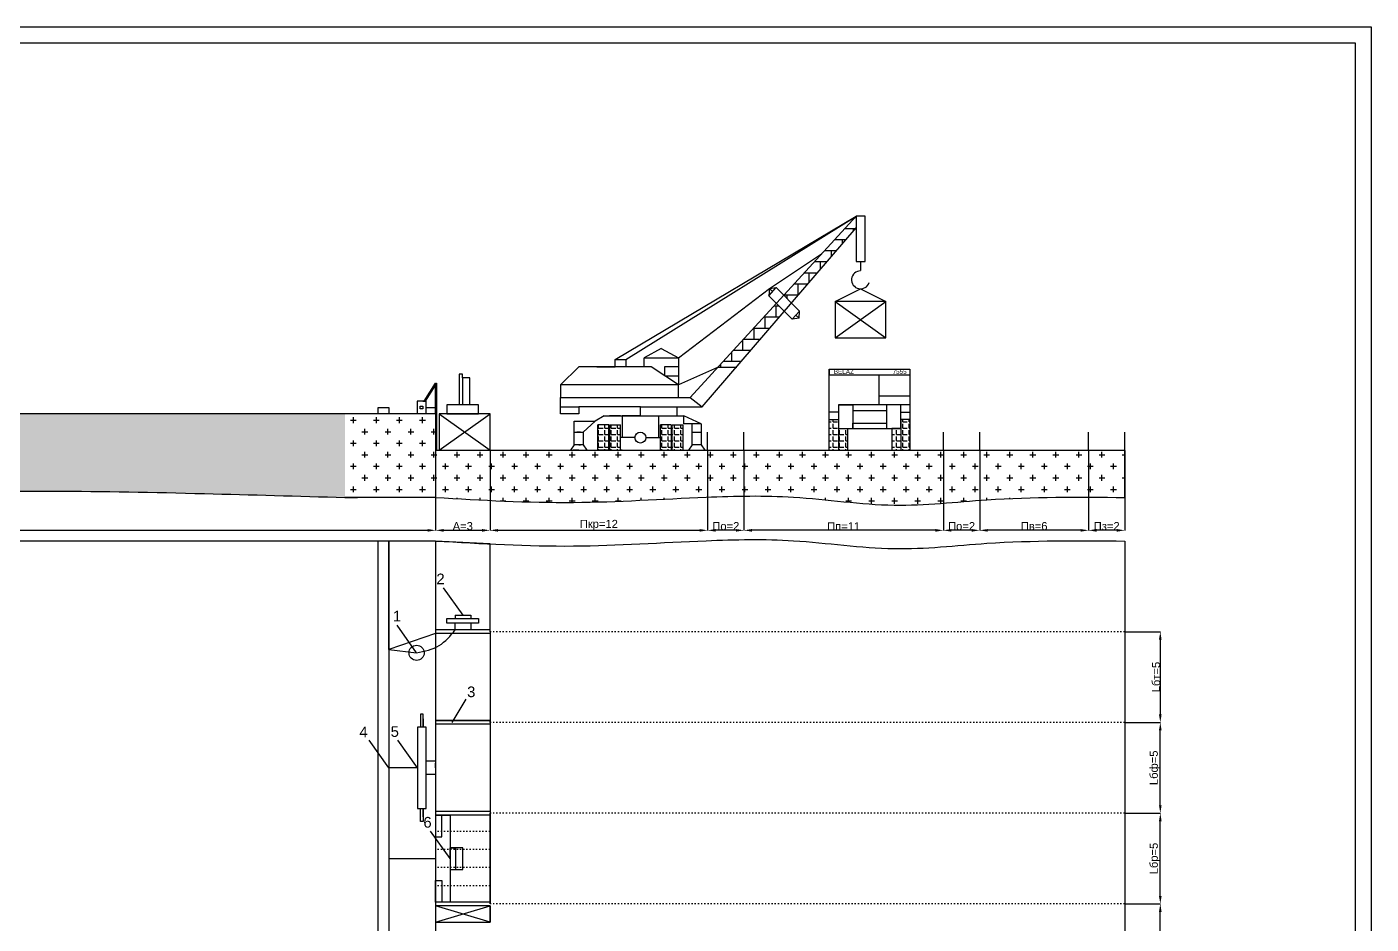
# Model space of a CAD drawing. Header units: millimetres. Extents: x -1735 to 23465, y 152 to 17972.
# Drawn here: x 10865 to 23465, y 9567 to 17972 of the extents above; entities that cross this region are included whole.
import ezdxf

# ---------------------------------------------------------------- set-up
doc = ezdxf.new("R2010")
doc.units = ezdxf.units.MM
doc.linetypes.add('ACAD_ISO03W100', pattern=[30, 12, -18])
doc.layers.add('Форматка', color=7, linetype='Continuous', lineweight=20)
doc.styles.get("Standard").update_dxf_attribs({"font": 'arial.ttf'})
doc.dimstyles.new('ISO-25', dxfattribs={"dimtxt": 75, "dimasz": 75, "dimexe": 1.25, "dimexo": 0.625, "dimtad": 1, "dimtxsty": 'Standard', "dimcen": 2.5, "dimadec": 0, "dimazin": 0, "dimtfac": 1, "dimtmove": 0, "dimatfit": 3, "dimfxl": 1, "dimarcsym": 0})
pattern_1 = [(0, (-15896.33, -28892.64), (107.95, 107.95), [53.975, -161.925]), (90, (-15869.34, -28919.63), (-107.95, 107.95), [53.975, -161.925])]
pattern_2 = [(0, (-15896.325, -28892.644), (0, 59.3725), [43.18, -16.1925]), (90, (-15896.325, -28892.644), (-59.3725, 4e-15), [43.18, -16.1925])]

# ---------------------------------------------------------------- blocks, each defined once
blk = doc.blocks.new('*D2')
at = {"color": 0, "lineweight": -2, "transparency": 16777216}
for p, q in [((21157, 12306), (21490, 12306)), ((21489, 12231), (21489, 11531)), ((21157, 11456), (21490, 11456))]:
    blk.add_line(p, q, dxfattribs=at)
at = {"color": 0, "transparency": 16777216}
for points in [[(21476, 12231), (21501, 12231), (21489, 12306)], [(21476, 11531), (21501, 11531), (21489, 11456)]]:
    blk.add_solid(points, dxfattribs=at)
at = {"layer": 'Defpoints', "color": 0, "transparency": 16777216}
for p in [(21156, 12306), (21156, 11456), (21489, 11456)]:
    blk.add_point(p, dxfattribs=at)
at = {"color": 0, "transparency": 16777216, "insert": (21449, 11881), "char_height": 75, "attachment_point": 5, "rotation": 90}
blk.add_mtext('Lбт=5', dxfattribs=at)
blk = doc.blocks.new('*D3')
at = {"color": 0, "lineweight": -2, "transparency": 16777216}
for p, q in [((21157, 11456), (21490, 11456)), ((21489, 10681), (21489, 11381)), ((21157, 10606), (21490, 10606))]:
    blk.add_line(p, q, dxfattribs=at)
at = {"color": 0, "transparency": 16777216}
for points in [[(21476, 11381), (21501, 11381), (21489, 11456)], [(21476, 10681), (21501, 10681), (21489, 10606)]]:
    blk.add_solid(points, dxfattribs=at)
at = {"layer": 'Defpoints', "color": 0, "transparency": 16777216}
for p in [(21156, 11456), (21489, 11456), (21156, 10606)]:
    blk.add_point(p, dxfattribs=at)
at = {"color": 0, "transparency": 16777216, "insert": (21439, 11031), "char_height": 75, "attachment_point": 5, "rotation": 90}
blk.add_mtext('Lбф=5', dxfattribs=at)
blk = doc.blocks.new('*D4')
at = {"color": 0, "lineweight": -2, "transparency": 16777216}
for p, q in [((21157, 10606), (21490, 10606)), ((21489, 9831), (21489, 10531)), ((21157, 9756), (21490, 9756))]:
    blk.add_line(p, q, dxfattribs=at)
at = {"color": 0, "transparency": 16777216}
for points in [[(21476, 10531), (21501, 10531), (21489, 10606)], [(21476, 9831), (21501, 9831), (21489, 9756)]]:
    blk.add_solid(points, dxfattribs=at)
at = {"layer": 'Defpoints', "color": 0, "transparency": 16777216}
for p in [(21156, 10606), (21489, 10606), (21156, 9756)]:
    blk.add_point(p, dxfattribs=at)
at = {"color": 0, "transparency": 16777216, "insert": (21439, 10181), "char_height": 75, "attachment_point": 5, "rotation": 90}
blk.add_mtext('Lбр=5', dxfattribs=at)
blk = doc.blocks.new('*D5')
at = {"color": 0, "lineweight": -2, "transparency": 16777216}
for p, q in [((21167, 9756), (21490, 9756)), ((21489, 6006), (21489, 9681)), ((21157, 5931), (21490, 5931))]:
    blk.add_line(p, q, dxfattribs=at)
at = {"color": 0, "transparency": 16777216}
for points in [[(21476, 9681), (21501, 9681), (21489, 9756)], [(21476, 6006), (21501, 6006), (21489, 5931)]]:
    blk.add_solid(points, dxfattribs=at)
at = {"layer": 'Defpoints', "color": 0, "transparency": 16777216}
for p in [(21167, 9756), (21489, 9756), (21156, 5931)]:
    blk.add_point(p, dxfattribs=at)
at = {"color": 0, "transparency": 16777216, "insert": (21443, 7843), "char_height": 75, "attachment_point": 5, "rotation": 90}
blk.add_mtext('Lвп=22,5', dxfattribs=at)
blk = doc.blocks.new('*D7')
at = {"color": 0, "lineweight": -2, "transparency": 16777216}
for p, q in [((17246, 14005), (17246, 13255)), ((17586, 14005), (17586, 13255)), ((17511, 13256), (17321, 13256))]:
    blk.add_line(p, q, dxfattribs=at)
at = {"color": 0, "transparency": 16777216}
for points in [[(17321, 13268), (17321, 13243), (17246, 13256)], [(17511, 13268), (17511, 13243), (17586, 13256)]]:
    blk.add_solid(points, dxfattribs=at)
at = {"layer": 'Defpoints', "color": 0, "transparency": 16777216}
for p in [(17246, 14006), (17586, 14006), (17246, 13256)]:
    blk.add_point(p, dxfattribs=at)
at = {"color": 0, "transparency": 16777216, "insert": (17416, 13295), "char_height": 75, "attachment_point": 5}
blk.add_mtext('По=2', dxfattribs=at)
blk = doc.blocks.new('*D8')
at = {"color": 0, "lineweight": -2, "transparency": 16777216}
for p, q in [((17586, 13995), (17586, 13255)), ((19456, 14005), (19456, 13255)), ((19381, 13256), (17661, 13256))]:
    blk.add_line(p, q, dxfattribs=at)
at = {"color": 0, "transparency": 16777216}
for points in [[(17661, 13268), (17661, 13243), (17586, 13256)], [(19381, 13268), (19381, 13243), (19456, 13256)]]:
    blk.add_solid(points, dxfattribs=at)
at = {"layer": 'Defpoints', "color": 0, "transparency": 16777216}
for p in [(17586, 13995), (19456, 14006), (17586, 13256)]:
    blk.add_point(p, dxfattribs=at)
at = {"color": 0, "transparency": 16777216, "insert": (18521, 13294), "char_height": 75, "attachment_point": 5}
blk.add_mtext('Пп=11', dxfattribs=at)
blk = doc.blocks.new('*D9')
at = {"color": 0, "lineweight": -2, "transparency": 16777216}
for p, q in [((19456, 14005), (19456, 13255)), ((19796, 14005), (19796, 13255)), ((19721, 13256), (19531, 13256))]:
    blk.add_line(p, q, dxfattribs=at)
at = {"color": 0, "transparency": 16777216}
for points in [[(19531, 13268), (19531, 13243), (19456, 13256)], [(19721, 13268), (19721, 13243), (19796, 13256)]]:
    blk.add_solid(points, dxfattribs=at)
at = {"layer": 'Defpoints', "color": 0, "transparency": 16777216}
for p in [(19456, 14006), (19796, 14006), (19456, 13256)]:
    blk.add_point(p, dxfattribs=at)
at = {"color": 0, "transparency": 16777216, "insert": (19626, 13295), "char_height": 75, "attachment_point": 5}
blk.add_mtext('По=2', dxfattribs=at)
blk = doc.blocks.new('*D10')
at = {"color": 0, "lineweight": -2, "transparency": 16777216}
for p, q in [((19796, 14005), (19796, 13255)), ((20816, 14005), (20816, 13255)), ((20741, 13256), (19871, 13256))]:
    blk.add_line(p, q, dxfattribs=at)
at = {"color": 0, "transparency": 16777216}
for points in [[(19871, 13268), (19871, 13243), (19796, 13256)], [(20741, 13268), (20741, 13243), (20816, 13256)]]:
    blk.add_solid(points, dxfattribs=at)
at = {"layer": 'Defpoints', "color": 0, "transparency": 16777216}
for p in [(19796, 14006), (20816, 14006), (19796, 13256)]:
    blk.add_point(p, dxfattribs=at)
at = {"color": 0, "transparency": 16777216, "insert": (20306, 13295), "char_height": 75, "attachment_point": 5}
blk.add_mtext('Пв=6', dxfattribs=at)
blk = doc.blocks.new('*D11')
at = {"color": 0, "lineweight": -2, "transparency": 16777216}
for p, q in [((20816, 13995), (20816, 13255)), ((21156, 14005), (21156, 13255)), ((21081, 13256), (20891, 13256))]:
    blk.add_line(p, q, dxfattribs=at)
at = {"color": 0, "transparency": 16777216}
for points in [[(20891, 13268), (20891, 13243), (20816, 13256)], [(21081, 13268), (21081, 13243), (21156, 13256)]]:
    blk.add_solid(points, dxfattribs=at)
at = {"layer": 'Defpoints', "color": 0, "transparency": 16777216}
for p in [(20816, 13995), (21156, 14006), (20816, 13256)]:
    blk.add_point(p, dxfattribs=at)
at = {"color": 0, "transparency": 16777216, "insert": (20986, 13295), "char_height": 75, "attachment_point": 5}
blk.add_mtext('Пз=2', dxfattribs=at)
blk = doc.blocks.new('*D13')
at = {"color": 0, "lineweight": -2, "transparency": 16777216}
for p, q in [((15206, 14005), (15206, 13255)), ((17246, 13995), (17246, 13255)), ((15281, 13256), (17171, 13256))]:
    blk.add_line(p, q, dxfattribs=at)
at = {"color": 0, "transparency": 16777216}
for points in [[(15281, 13268), (15281, 13243), (15206, 13256)], [(17171, 13268), (17171, 13243), (17246, 13256)]]:
    blk.add_solid(points, dxfattribs=at)
at = {"layer": 'Defpoints', "color": 0, "transparency": 16777216}
for p in [(15206, 14006), (17246, 13995), (17246, 13256)]:
    blk.add_point(p, dxfattribs=at)
at = {"color": 0, "transparency": 16777216, "insert": (16226, 13305), "char_height": 75, "attachment_point": 5}
blk.add_mtext('Пкр=12', dxfattribs=at)
blk = doc.blocks.new('*D14')
at = {"color": 0, "lineweight": -2, "transparency": 16777216}
for p, q in [((14696, 14005), (14696, 13255)), ((15206, 13995), (15206, 13255)), ((14771, 13256), (15131, 13256))]:
    blk.add_line(p, q, dxfattribs=at)
at = {"color": 0, "transparency": 16777216}
for points in [[(14771, 13268), (14771, 13243), (14696, 13256)], [(15131, 13268), (15131, 13243), (15206, 13256)]]:
    blk.add_solid(points, dxfattribs=at)
at = {"layer": 'Defpoints', "color": 0, "transparency": 16777216}
for p in [(14696, 14006), (15206, 13995), (15206, 13256)]:
    blk.add_point(p, dxfattribs=at)
at = {"color": 0, "transparency": 16777216, "insert": (14951, 13295), "char_height": 75, "attachment_point": 5}
blk.add_mtext('А=3', dxfattribs=at)
blk = doc.blocks.new('*D15')
at = {"color": 0, "lineweight": -2, "transparency": 16777216}
for p, q in [((5805, 14345), (5805, 13255)), ((14696, 14345), (14696, 13255)), ((5880, 13256), (14621, 13256))]:
    blk.add_line(p, q, dxfattribs=at)
at = {"color": 0, "transparency": 16777216}
for points in [[(5880, 13268), (5880, 13243), (5805, 13256)], [(14621, 13268), (14621, 13243), (14696, 13256)]]:
    blk.add_solid(points, dxfattribs=at)
at = {"layer": 'Defpoints', "color": 0, "transparency": 16777216}
for p in [(5805, 14346), (14696, 14346), (14696, 13256)]:
    blk.add_point(p, dxfattribs=at)
at = {"color": 0, "transparency": 16777216, "insert": (10250, 13305), "char_height": 75, "attachment_point": 5}
blk.add_mtext('Шср=52,3', dxfattribs=at)

msp = doc.modelspace()

# ---------------------------------------------------------------- hatches: boundary and pattern name
h = msp.add_hatch()
h.set_pattern_fill('AR-B816', color=256, scale=0.51, style=0)
h.set_pattern_definition([(0, (-15896.33, -28892.64), (0, 103.632), []), (90, (-15896.33, -28892.64), (-103.632, 103.632), [103.632, -103.632])])
h.paths.add_polyline_path([(17963.872, 15307.991), (17889.788, 15382.793), (17339.616, 14781.195), (17510.059, 14781.195)])
h.paths.add_polyline_path([(17959.06, 15458.541), (18030.994, 15385.908), (18636.674, 16088.994), (18636.674, 16199.494)])
h = msp.add_hatch()
h.set_pattern_fill('CROSS', color=256, scale=17, style=0)
h.set_pattern_definition(pattern_1)
edge = h.paths.add_edge_path()
edge.add_line((13845.902, 14345.837), (5804.902, 14345.837))
edge.add_line((5804.902, 14345.837), (211.281, 14345.837))
edge.add_line((211.281, 14345.837), (-128.719, 14345.837))
edge.add_line((-128.719, 14345.837), (-128.719, 13563.837))
edge.add_spline(control_points=[(-128.719, 13563.837), (344.495, 13584.827), (1268.281, 13625.803), (2378.756, 13552.956), (3212.738, 13549.22), (3872.659, 13588.592), (4811.463, 13574.416), (6373.54, 13556.931), (8204.026, 13718.598), (9900.649, 13609.57), (11252.239, 13629.837), (12494.757, 13602.539), (13406.719, 13576.417), (13845.902, 13563.837)], knot_values=[0, 0, 0, 0, 83.523681122, 163.0507495, 196.168648361, 230.636709659, 279.651202334, 361.783593871, 506.274745003, 603.015267225, 661.302775419, 744.770382118, 822.30677864, 822.30677864, 822.30677864, 822.30677864], degree=3, periodic=0)
edge.add_line((13845.902, 13563.837), (13845.902, 14345.837))
h = msp.add_hatch()
h.set_pattern_fill('CROSS', color=256, scale=17, style=0)
h.set_pattern_definition(pattern_1)
edge = h.paths.add_edge_path()
edge.add_spline(control_points=[(14695.902, 13563.837), (15127.054, 13538.85), (15972.316, 13489.865), (17089.45, 13569.23), (18093.908, 13590.601), (18968.746, 13450.883), (20004.041, 13573.435), (20725.117, 13567.426), (21155.902, 13563.837)], knot_values=[0, 0, 0, 0, 76.120769549, 149.233013454, 197.448623695, 253.141975713, 304.362974402, 380.37405127, 380.37405127, 380.37405127, 380.37405127], degree=3, periodic=0)
edge.add_line((21155.902, 13563.837), (21155.902, 14005.837))
edge.add_line((21155.902, 14005.837), (20815.902, 14005.837))
edge.add_line((20815.902, 14005.837), (19795.902, 14005.837))
edge.add_line((19795.902, 14005.837), (19455.902, 14005.837))
edge.add_line((19455.902, 14005.837), (17585.902, 14005.837))
edge.add_line((17585.902, 14005.837), (17245.902, 14005.837))
edge.add_line((17245.902, 14005.837), (15205.902, 14005.837))
edge.add_line((15205.902, 14005.837), (14695.902, 14005.837))
edge.add_line((14695.902, 14005.837), (14695.902, 14345.837))
edge.add_line((14695.902, 14345.837), (13845.902, 14345.837))
edge.add_line((13845.902, 14345.837), (13845.902, 13563.837))
edge.add_line((13845.902, 13563.837), (14695.902, 13563.837))
h = msp.add_hatch()
h.set_pattern_fill('ANGLE', color=256, scale=8.5, style=0)
h.set_pattern_definition(pattern_2)
h.paths.add_polyline_path([(16318.095, 14243.837), (16216.095, 14243.837), (16216.095, 14005.837), (16318.095, 14005.837)])
h.paths.add_polyline_path([(16326.595, 14005.837), (16428.595, 14005.837), (16428.595, 14124.837), (16428.595, 14243.837), (16326.595, 14243.837)])
h.paths.add_polyline_path([(16904.595, 14243.837), (16802.595, 14243.837), (16802.595, 14005.837), (16904.595, 14005.837)])
h.paths.add_polyline_path([(17015.095, 14243.837), (16913.095, 14243.837), (16913.095, 14005.837), (17015.095, 14005.837)])
h = msp.add_hatch()
h.set_pattern_fill('ANGLE', color=256, scale=8.5, style=0)
h.set_pattern_definition(pattern_2)
h.paths.add_polyline_path([(18385.92, 14005.837), (18470.92, 14005.837), (18470.92, 14294.837), (18385.92, 14294.837)])
h.paths.add_polyline_path([(18470.92, 14005.837), (18555.92, 14005.837), (18555.92, 14209.837), (18470.92, 14209.837)])
h.paths.add_polyline_path([(19057.42, 14209.837), (18972.42, 14209.837), (18972.42, 14005.837), (19057.42, 14005.837)])
h.paths.add_polyline_path([(19142.42, 14294.837), (19057.42, 14294.837), (19057.42, 14209.837), (19057.42, 14005.837), (19142.42, 14005.837)])

# ---------------------------------------------------------------- linework, layer by layer
for p, q in [((16377.595, 14855.837), (18636.674, 16199.494)), ((16479.595, 14855.837), (18636.674, 16199.494)), ((17081.395, 14498.837), (18636.674, 16199.494)), ((18636.674, 16199.494), (18636.674, 15978.494)), ((18721.674, 16199.494), (18636.674, 16199.494)), ((18721.674, 15774.494), (18721.674, 16199.494)), ((17193.595, 14413.837), (18636.674, 16088.994)), ((18636.674, 15978.494), (18636.674, 15774.494)), ((17824.351, 15522.488), (18314.513, 15846.931)), ((18636.674, 15774.494), (18721.674, 15774.494)), ((18679.174, 15774.494), (18679.174, 15689.494)), ((18679.174, 15689.494), (18679.174, 15689.494)), ((16972.595, 14872.837), (17824.351, 15522.488)), ((17819.433, 15453.83), (17888.299, 15529.987)), ((17824.351, 15522.488), (17819.433, 15453.83)), ((17824.351, 15522.488), (17888.299, 15529.987)), ((17853.866, 15491.908), (17824.351, 15522.488)), ((17888.299, 15529.987), (18107.098, 15309.068)), ((18441.174, 15399.16), (18679.174, 15518.16)), ((18679.174, 15518.16), (18917.174, 15399.16)), ((17819.433, 15453.83), (18038.232, 15232.911)), ((18917.174, 15399.16), (18441.174, 15399.16)), ((18441.174, 15399.16), (18441.174, 15059.16)), ((18441.174, 15399.16), (18917.174, 15059.16)), ((18441.174, 15059.16), (18917.174, 15399.16)), ((18917.174, 15059.16), (18917.174, 15399.16)), ((18038.232, 15232.911), (18107.098, 15309.068)), ((18072.665, 15270.989), (18104.245, 15242.547)), ((18104.245, 15242.547), (18107.098, 15309.068)), ((18104.245, 15242.547), (18038.232, 15232.911)), ((18441.174, 15059.16), (18917.174, 15059.16)), ((16811.095, 14957.837), (16649.595, 14872.837)), ((16649.595, 14787.837), (16649.595, 14872.837)), ((16649.595, 14872.837), (16972.595, 14872.837)), ((16811.095, 14957.837), (16972.595, 14872.837)), ((16972.595, 14872.837), (16972.595, 14617.837)), ((16037.595, 14787.837), (15867.595, 14617.837)), ((16717.595, 14787.837), (16037.595, 14787.837)), ((16207.595, 14787.837), (16377.595, 14787.837)), ((16377.595, 14787.837), (16377.595, 14855.837)), ((16377.595, 14855.837), (16479.595, 14855.837)), ((16479.595, 14855.837), (16479.595, 14787.837)), ((16717.595, 14787.837), (16649.595, 14787.837)), ((16972.595, 14617.837), (16717.595, 14787.837)), ((16845.095, 14702.837), (16845.095, 14791.371)), ((16845.095, 14791.371), (16972.595, 14791.371)), ((17339.616, 14781.195), (16972.595, 14617.837)), ((17518.224, 14781.195), (17339.616, 14781.195)), ((18385.92, 14005.837), (18385.92, 14764.207)), ((18385.92, 14764.207), (19142.42, 14764.207)), ((18385.92, 14764.207), (18385.92, 14713.207)), ((19142.42, 14764.207), (19142.42, 14005.837)), ((14588.802, 14464.837), (14695.902, 14634.837)), ((14704.402, 14634.837), (14597.302, 14464.837)), ((14695.902, 14345.837), (14695.902, 14634.837)), ((14695.902, 14634.837), (14704.402, 14634.837)), ((14695.902, 14634.837), (14704.402, 14634.837)), ((14704.402, 14634.837), (14704.402, 14005.837)), ((14949.28, 14719.837), (14915.28, 14719.837)), ((14915.28, 14719.837), (14915.28, 14430.837)), ((14949.28, 14685.837), (14949.28, 14719.837)), ((15017.28, 14685.837), (14949.28, 14685.837)), ((14949.28, 14685.837), (14949.28, 14430.837)), ((15017.28, 14430.837), (15017.28, 14685.837)), ((16972.595, 14617.837), (15867.595, 14617.837)), ((15867.595, 14617.837), (15867.595, 14498.837)), ((16972.595, 14617.837), (16717.595, 14617.837)), ((16845.095, 14702.837), (16972.595, 14702.837)), ((16972.595, 14498.837), (16972.595, 14617.837)), ((18385.92, 14713.207), (19142.42, 14713.207)), ((18853.42, 14430.837), (18853.42, 14713.207)), ((18853.42, 14713.207), (19142.42, 14713.207)), ((19142.42, 14713.207), (19142.42, 14430.837)), ((15867.595, 14413.837), (15867.595, 14498.837)), ((15867.595, 14498.837), (16972.595, 14498.837)), ((16972.595, 14498.837), (17081.395, 14498.837)), ((17081.395, 14498.837), (17193.595, 14413.837)), ((18853.42, 14430.837), (18853.42, 14515.837)), ((18853.42, 14515.837), (19142.42, 14515.837)), ((14156.989, 14345.837), (14156.989, 14405.837)), ((14156.989, 14405.837), (14256.989, 14405.837)), ((14256.989, 14405.837), (14256.989, 14345.837)), ((14606.657, 14464.837), (14521.657, 14464.837)), ((14521.657, 14464.837), (14521.657, 14345.837)), ((14551.407, 14392.587), (14551.407, 14418.087)), ((14551.407, 14418.087), (14576.907, 14418.087)), ((14576.907, 14392.587), (14551.407, 14392.587)), ((14564.157, 14418.087), (14576.907, 14418.087)), ((14576.902, 14464.837), (14588.802, 14464.837)), ((14576.907, 14418.087), (14576.907, 14392.587)), ((14588.802, 14464.837), (14597.302, 14464.837)), ((14606.657, 14345.837), (14606.657, 14464.837)), ((14606.657, 14405.337), (14695.902, 14405.337)), ((15097.029, 14430.837), (14801.531, 14430.837)), ((14801.531, 14430.837), (14801.531, 14345.837)), ((15097.029, 14430.837), (15046.029, 14430.837)), ((15097.029, 14345.837), (15097.029, 14430.837)), ((15867.595, 14345.837), (15867.595, 14413.837)), ((15867.595, 14413.837), (16037.595, 14413.837)), ((16615.595, 14413.837), (16037.595, 14413.837)), ((16037.595, 14413.837), (16037.595, 14345.837)), ((16615.595, 14328.837), (16615.595, 14413.837)), ((16615.595, 14413.837), (16955.595, 14413.837)), ((16955.595, 14413.837), (16955.595, 14328.837)), ((16955.595, 14413.837), (17193.595, 14413.837)), ((19057.42, 14430.837), (18470.92, 14430.837)), ((18470.92, 14430.837), (18470.92, 14294.837)), ((18470.92, 14430.837), (18606.92, 14430.837)), ((18606.92, 14430.837), (18606.92, 14209.837)), ((18606.92, 14430.837), (18606.92, 14379.837)), ((18606.92, 14379.837), (18921.42, 14379.837)), ((18853.42, 14430.837), (18853.42, 14481.837)), ((19057.42, 14430.837), (18904.42, 14430.837)), ((19057.42, 14430.837), (18921.42, 14430.837)), ((18921.42, 14430.837), (18921.42, 14209.837)), ((19057.42, 14209.837), (19057.42, 14430.837)), ((19142.42, 14430.837), (19057.42, 14430.837)), ((14695.902, 14345.837), (5804.902, 14345.837)), ((14695.902, 14345.837), (13845.902, 14345.837)), ((14695.902, 14345.837), (14661.902, 14345.837)), ((14695.902, 14345.837), (14695.902, 14005.837)), ((15205.902, 14345.837), (14729.902, 14345.837)), ((14729.902, 14345.837), (14729.902, 14005.837)), ((14729.902, 14345.837), (15205.902, 14005.837)), ((14729.902, 14005.837), (15205.902, 14345.837)), ((14801.531, 14345.837), (15097.029, 14345.837)), ((15205.902, 14005.837), (15205.902, 14345.837)), ((16037.595, 14345.837), (15867.595, 14345.837)), ((15995.095, 14056.837), (15995.095, 14277.837)), ((15995.095, 14277.837), (16190.595, 14277.837)), ((16080.095, 14175.837), (16190.595, 14277.837)), ((16275.595, 14328.837), (16190.595, 14277.837)), ((16318.095, 14243.837), (16216.095, 14243.837)), ((16216.095, 14005.837), (16216.095, 14243.837)), ((16275.595, 14328.837), (16615.595, 14328.837)), ((16318.095, 14005.837), (16318.095, 14243.837)), ((16428.595, 14328.837), (16326.595, 14328.837)), ((16326.595, 14243.837), (16326.595, 14005.837)), ((16326.595, 14005.837), (16326.595, 14243.837)), ((16326.595, 14243.837), (16428.595, 14243.837)), ((16428.595, 14005.837), (16428.595, 14243.837)), ((16615.595, 14328.837), (16445.595, 14328.837)), ((16445.595, 14328.837), (16445.595, 14124.837)), ((16615.595, 14328.837), (16785.595, 14328.837)), ((16785.595, 14328.837), (16785.595, 14124.837)), ((16785.595, 14328.837), (17023.595, 14328.837)), ((16802.595, 14005.837), (16802.595, 14243.837)), ((16904.595, 14243.837), (16802.595, 14243.837)), ((16904.595, 14243.837), (16904.595, 14005.837)), ((16913.095, 14005.837), (16913.095, 14243.837)), ((16913.095, 14243.837), (17015.095, 14243.837)), ((17015.095, 14005.837), (17015.095, 14243.837)), ((17023.595, 14328.837), (17023.595, 14328.837)), ((17185.095, 14252.337), (17023.595, 14328.837)), ((17023.595, 14252.337), (17023.595, 14328.837)), ((17100.095, 14252.337), (17023.595, 14252.337)), ((17100.095, 14056.837), (17100.095, 14252.337)), ((17185.095, 14252.337), (17100.095, 14252.337)), ((17185.095, 14252.337), (17185.095, 14175.837)), ((18470.92, 14362.837), (18385.92, 14362.837)), ((18385.92, 14005.837), (18385.92, 14294.837)), ((18385.92, 14294.837), (18470.92, 14294.837)), ((18385.92, 14294.837), (18470.92, 14294.837)), ((18470.92, 14294.837), (18470.92, 14005.837)), ((18470.92, 14294.837), (18470.92, 14209.837)), ((18606.92, 14209.837), (18606.92, 14260.837)), ((18606.92, 14260.837), (18921.42, 14260.837)), ((19057.42, 14362.837), (19142.42, 14362.837)), ((19142.42, 14294.837), (19057.42, 14294.837)), ((19057.42, 14294.837), (19057.42, 14005.837)), ((15205.902, 14005.837), (15205.902, 14175.837)), ((15995.095, 14175.837), (16080.095, 14175.837)), ((16054.595, 14175.837), (16020.595, 14175.837)), ((16080.095, 14175.837), (16080.095, 14056.837)), ((16428.595, 14005.837), (16428.595, 14124.837)), ((16564.595, 14124.837), (16428.595, 14124.837)), ((16666.595, 14124.837), (16802.595, 14124.837)), ((17100.095, 14175.837), (17185.095, 14175.837)), ((17185.095, 14175.837), (17185.095, 14056.837)), ((17245.902, 14005.837), (17245.902, 14175.837)), ((17585.902, 14005.837), (17585.902, 14175.837)), ((18470.92, 14209.837), (19057.42, 14209.837)), ((18470.92, 14209.837), (18555.92, 14209.837)), ((18555.92, 14209.837), (18555.92, 14005.837)), ((19057.42, 14209.837), (18972.42, 14209.837)), ((18972.42, 14209.837), (18972.42, 14005.837)), ((19455.902, 14005.837), (19455.902, 14175.837)), ((19795.902, 14005.837), (19795.902, 14175.837)), ((20815.902, 14005.837), (20815.902, 14175.837)), ((21155.902, 14005.837), (21155.902, 14175.837)), ((14695.902, 14005.837), (21155.902, 14005.837)), ((14695.902, 14005.837), (15205.902, 14005.837)), ((15205.902, 14005.837), (17245.902, 14005.837)), ((15995.095, 14056.837), (15961.095, 14005.837)), ((15961.095, 14005.837), (17219.095, 14005.837)), ((16037.595, 14005.837), (15986.595, 14005.837)), ((16080.095, 14056.837), (15995.095, 14056.837)), ((16037.595, 14056.837), (16054.595, 14056.837)), ((16080.095, 14056.837), (16114.095, 14005.837)), ((16216.095, 14005.837), (16318.095, 14005.837)), ((16318.095, 14005.837), (16216.095, 14005.837)), ((16326.595, 14005.837), (16318.095, 14005.837)), ((16445.595, 14005.837), (16428.595, 14005.837)), ((16565.902, 14005.837), (16565.902, 14005.837)), ((17100.095, 14056.837), (17066.095, 14005.837)), ((17185.095, 14056.837), (17100.095, 14056.837)), ((17185.095, 14056.837), (17219.095, 14005.837)), ((17245.902, 14005.837), (17585.902, 14005.837)), ((17585.902, 14005.837), (19455.902, 14005.837)), ((18385.92, 14005.837), (19142.42, 14005.837)), ((19455.902, 14005.837), (19795.902, 14005.837)), ((19795.902, 14005.837), (20815.902, 14005.837)), ((20815.902, 14005.837), (21155.902, 14005.837)), ((21155.902, 13563.837), (21155.902, 14005.837)), ((14695.902, 13563.837), (13845.902, 13563.837)), ((13845.902, 13563.837), (13964.902, 13563.837)), ((14695.902, 13155.837), (-128.719, 13155.837)), ((14156.989, 2552.087), (14156.989, 13155.837)), ((14256.989, 12140.708), (14256.989, 13155.837)), ((14256.989, 13155.837), (14256.989, 2552.087)), ((14695.902, 13155.837), (14695.902, 12305.837)), ((15205.902, 13128.024), (14695.902, 13155.837)), ((15205.902, 12305.837), (15205.902, 13128.024)), ((21155.902, 13155.837), (21155.902, 2552.087)), ((14953.843, 12460.586), (14770.846, 12718.363)), ((14517.843, 12108.422), (14334.846, 12366.2)), ((14695.902, 12458.837), (14695.902, 12305.837)), ((14880.665, 12460.586), (15027.02, 12460.586)), ((14880.665, 12460.586), (14880.665, 12429.768)), ((14880.665, 12322.837), (14880.665, 12386.844)), ((15027.02, 12460.586), (15027.02, 12429.768)), ((15027.02, 12386.844), (15027.02, 12322.837)), ((15205.902, 12305.837), (15205.902, 12458.837)), ((14695.902, 12288.837), (14256.989, 12140.708)), ((15205.902, 12322.837), (14695.902, 12322.837)), ((14695.902, 12305.837), (14695.902, 2552.087)), ((15205.902, 12288.837), (14695.902, 12288.837)), ((15205.902, 12305.837), (15205.902, 12305.837)), ((15205.902, 12305.837), (15205.902, 11455.837)), ((21156.527, 12305.837), (21156.527, 11455.837)), ((14256.989, 12140.708), (14517.843, 12108.422)), ((14695.902, 11781.466), (14695.902, 11738.966)), ((14850.751, 11455.899), (14983.71, 11673.074)), ((14578.607, 11532.337), (14553.107, 11532.337)), ((14553.107, 11532.337), (14553.107, 11413.337)), ((14553.107, 11489.837), (14553.107, 11413.337)), ((14578.607, 11413.337), (14578.607, 11532.337)), ((14578.607, 11489.837), (14578.607, 11413.337)), ((15205.902, 11472.837), (14695.902, 11472.837)), ((14695.902, 11472.837), (15205.902, 11472.837)), ((14695.902, 11472.837), (14880.665, 11472.837)), ((15205.902, 11455.837), (15205.902, 11472.837)), ((14525.057, 11413.337), (14525.057, 10648.337)), ((14606.657, 11413.337), (14525.057, 11413.337)), ((14606.657, 10648.337), (14606.657, 11413.337)), ((15205.902, 11438.837), (14695.902, 11438.837)), ((14695.902, 11438.837), (14695.902, 10622.837)), ((15205.902, 11455.837), (15205.902, 10605.837)), ((15205.902, 11455.837), (15205.902, 11438.837)), ((14256.989, 11030.837), (14073.993, 11288.614)), ((14525.057, 11030.837), (14342.06, 11288.614)), ((14695.902, 11094.587), (14606.657, 11094.587)), ((14695.902, 11094.587), (14695.902, 10967.087)), ((14525.057, 11030.837), (14256.989, 11030.837)), ((14695.902, 10967.087), (14606.657, 10967.087)), ((14695.902, 11030.837), (14695.902, 11073.337)), ((14525.057, 10648.337), (14606.657, 10648.337)), ((14553.107, 10571.837), (14553.107, 10648.337)), ((14578.607, 10571.837), (14578.607, 10648.337)), ((14578.607, 10648.337), (14578.607, 10529.337)), ((15205.902, 10622.837), (14695.902, 10622.837)), ((15205.902, 10588.837), (14695.902, 10588.837)), ((14695.902, 10588.837), (14831.902, 10588.837)), ((14695.902, 10588.837), (14695.902, 10384.837)), ((14755.402, 10384.837), (14755.402, 10588.837)), ((14831.902, 10588.837), (14831.902, 9772.837)), ((15205.902, 10605.837), (15205.902, 9755.837)), ((15205.902, 10435.837), (15205.902, 10605.837)), ((14553.107, 10529.337), (14553.107, 10571.837)), ((14578.607, 10529.337), (14553.107, 10529.337)), ((14831.902, 10180.837), (14648.906, 10438.614)), ((14695.902, 10384.837), (14755.402, 10384.837)), ((15205.902, 10265.837), (15205.902, 10435.837)), ((14831.902, 10180.837), (14831.902, 10282.837)), ((14831.902, 10282.837), (14831.902, 10078.837)), ((14950.902, 10282.837), (14831.902, 10282.837)), ((14831.902, 10282.837), (14882.902, 10282.837)), ((14882.902, 10282.837), (14882.902, 10078.837)), ((14950.902, 10078.837), (14950.902, 10282.837)), ((15205.902, 10095.837), (15205.902, 10265.837)), ((14695.902, 10179.359), (14256.989, 10179.359)), ((15205.902, 9925.837), (15205.902, 10095.837)), ((14695.902, 9772.837), (14695.902, 9976.837)), ((14695.902, 9976.837), (14755.402, 9976.837)), ((14755.402, 9976.837), (14755.402, 9772.837)), ((14831.902, 10078.837), (14950.902, 10078.837)), ((15205.902, 9755.837), (15205.902, 9925.837)), ((15205.902, 9772.837), (14695.902, 9772.837)), ((15205.902, 9738.837), (14695.902, 9738.837)), ((14695.902, 9738.837), (14695.902, 9585.837)), ((15205.902, 9738.837), (14695.902, 9738.837)), ((14695.902, 9738.837), (14695.902, 9585.837)), ((14695.902, 9585.837), (15205.902, 9738.837)), ((15205.902, 9585.837), (14695.902, 9738.837)), ((15205.902, 9585.837), (15205.902, 9738.837)), ((15205.902, 9738.837), (15205.902, 9585.837)), ((14695.902, 9585.837), (15205.902, 9585.837))]:
    msp.add_line(p, q)
at = {"linetype": 'ACAD_ISO03W100'}
for p, q in [((21155.902, 12305.837), (15205.902, 12305.837)), ((21155.902, 11455.837), (15205.902, 11455.837)), ((21155.902, 10605.837), (15205.902, 10605.837)), ((15205.902, 10435.837), (14695.902, 10435.837)), ((15205.902, 10265.837), (14695.902, 10265.837)), ((15205.902, 10095.837), (14695.902, 10095.837)), ((15205.902, 9925.837), (14695.902, 9925.837)), ((21155.902, 9755.837), (15205.902, 9755.837))]:
    msp.add_line(p, q, dxfattribs=at)
msp.add_lwpolyline([(14801.531, 12429.768), (15097.029, 12429.768), (15097.029, 12386.844), (14801.531, 12386.844)], close=True)
for centre, radius in [((16615.595, 14124.837), 51), ((14517.843, 12108.422), 71.144)]:
    msp.add_circle(centre, radius)
msp.add_arc((18679.301, 15602.356), 84.196, 89.4548523, 342.0418503)
for points in [[(-128.719, 13563.837), (1290.719, 13600.167), (2641.929, 13555.146), (3204.933, 13555.146), (3790.458, 13577.656), (4623.704, 13577.656), (6019.955, 13577.656), (8474.653, 13667.698), (10118.626, 13622.677), (11109.514, 13622.677), (12528.284, 13600.167), (13845.902, 13563.837)], [(14695.902, 13563.837), (15989.116, 13517.229), (17231.033, 13566.847), (18050.699, 13566.847), (18994.556, 13492.421), (19863.898, 13542.038), (21155.902, 13563.837)], [(14695.902, 13155.837), (15989.116, 13109.229), (17231.033, 13158.847), (18050.699, 13158.847), (18994.556, 13084.421), (19863.898, 13134.038), (21155.902, 13155.837)], [(14517.843, 12108.422), (14729.779, 12176.578), (14880.665, 12322.837)]]:
    msp.add_spline(points, degree=3)
at = {"layer": 'Форматка', "color": 1, "lineweight": 25}
msp.add_lwpolyline([(23464.812, 152.153), (-1735.188, 152.153), (-1735.188, 17972.153), (23464.812, 17972.153)], close=True, dxfattribs=at)
at = {"layer": 'Форматка', "lineweight": 30}
msp.add_lwpolyline([(23314.812, 302.153), (-1135.188, 302.153), (-1135.188, 17822.153), (23314.812, 17822.153)], close=True, dxfattribs=at)

# ---------------------------------------------------------------- texts
at = {"attachment_point": 1}
for s, insert, char_height, width in [('\\pl42.5;BELAZ                      7555', (18385.92, 14764.207), 42.5, 756.5), ('2', (14703.296, 12850.654), 100, 185.53447), ('1', (14295.022, 12502.342), 100, 185.53447), ('3', (14991.104, 11792.891), 100, 185.53447), ('4', (13981.161, 11416.694), 100, 185.53447), ('5', (14274.51, 11420.905), 100, 185.53447), ('6', (14581.356, 10570.905), 100, 185.53447)]:
    msp.add_mtext(s, dxfattribs=dict(at, insert=insert, char_height=char_height, width=width))

# ---------------------------------------------------------------- dimensions: what is measured, and where the dimension line sits
for base, p1, p2, text, picture, middle in [((14695.902, 13255.868), (5804.902, 14345.837), (14695.902, 14345.837), 'Шср=52,3', '*D15', (10250.402, 13304.558)), ((15205.902, 13255.868), (14695.902, 14005.837), (15205.902, 13995.212), 'А=3', '*D14', (14950.902, 13294.812)), ((17245.902, 13255.868), (15205.902, 14005.837), (17245.902, 13995.212), 'Пкр=12', '*D13', (16225.902, 13304.558)), ((17245.902, 13255.868), (17585.902, 14005.837), (17245.902, 14005.837), 'По=2', '*D7', (17415.902, 13294.761)), ((17585.902, 13255.868), (19455.902, 14005.837), (17585.902, 13995.212), 'Пп=11', '*D8', (18520.902, 13294.147)), ((19455.902, 13255.868), (19795.902, 14005.837), (19455.902, 14005.837), 'По=2', '*D9', (19625.902, 13294.761)), ((19795.902, 13255.868), (20815.902, 14005.837), (19795.902, 14005.837), 'Пв=6', '*D10', (20305.902, 13294.786)), ((20815.902, 13255.868), (21155.902, 14005.837), (20815.902, 13995.212), 'Пз=2', '*D11', (20985.902, 13294.761))]:
    dim = msp.add_linear_dim(base=base, p1=p1, p2=p2, text=text, dimstyle='ISO-25')
    dim.commit()
    dim.dimension.update_dxf_attribs({"geometry": picture, "text_midpoint": middle})
for base, p1, p2, text, picture, middle in [((21488.819, 11455.837), (21155.902, 12305.837), (21155.902, 11455.837), 'Lбт=5', '*D2', (21449.159, 11880.837)), ((21488.819, 11455.837), (21155.902, 10605.837), (21155.902, 11455.837), 'Lбф=5', '*D3', (21439.388, 11030.837)), ((21488.819, 10605.837), (21155.902, 9755.837), (21155.902, 10605.837), 'Lбр=5', '*D4', (21439.388, 10180.837)), ((21488.819, 9755.837), (21155.902, 5930.837), (21166.527, 9755.837), 'Lвп=22,5', '*D5', (21443.122, 7843.337))]:
    dim = msp.add_linear_dim(base=base, p1=p1, p2=p2, angle=90, text=text, dimstyle='ISO-25')
    dim.commit()
    dim.dimension.update_dxf_attribs({"geometry": picture, "text_midpoint": middle})

doc.saveas('drawing.dxf')
